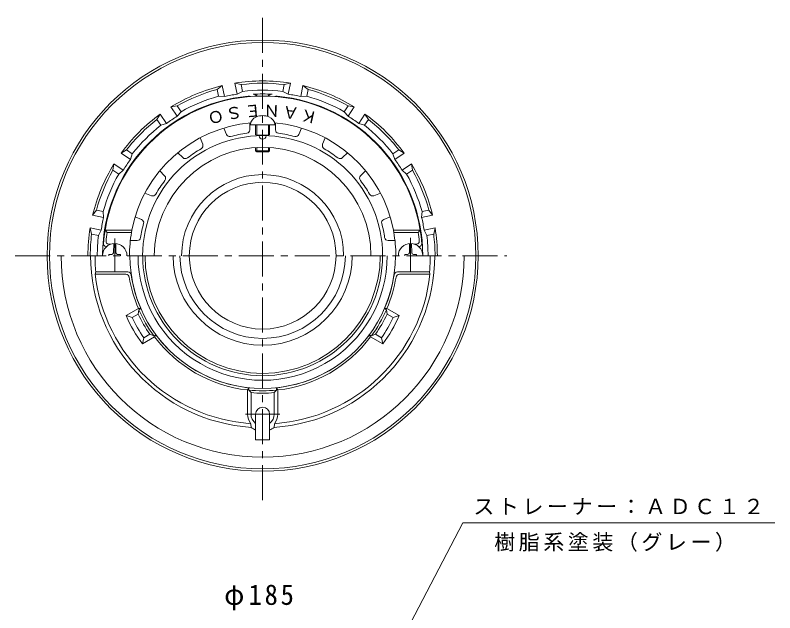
# Model space of a CAD drawing. Units: millimetres, scale not verified. Extents: x -277 to 215, y -346 to 360.
# Drawn here: x -146.6 to 179.5, y 103.9 to 360.4 of the extents above; entities that cross this region are included whole.
import ezdxf
from ezdxf.enums import TextEntityAlignment as Align

# ---------------------------------------------------------------- set-up
doc = ezdxf.new("R2010")
doc.units = ezdxf.units.MM
doc.header["$LTSCALE"] = 3
doc.linetypes.add('CHAIN1', pattern=[8, 5, -1, 1, -1])
for name, color, linetype, lineweight in [('0-0_通り芯', 3, 'Continuous', 9), ('0-2_仕上', 6, 'Continuous', 9), ('0-3_建具', 4, 'Continuous', 9), ('0-4_その他', 7, 'Continuous', 9), ('0-5_寸法', 7, 'Continuous', 9)]:
    doc.layers.add(name, color=color, linetype=linetype, lineweight=lineweight)
doc.styles.add('ＭＳ ゴシック', font='')
doc.styles.get('ＭＳ ゴシック').set_extended_font_data('MS Gothic')

msp = doc.modelspace()

# ---------------------------------------------------------------- linework, layer by layer
at = {"layer": '0-0_通り芯', "linetype": 'CHAIN1'}
for p, q in [((-40.409, 152.251), (-40.409, 360.384)), ((-146.638, 257.18), (64.358, 257.18)), ((-32.984, 189.18), (-47.834, 189.18))]:
    msp.add_line(p, q, dxfattribs=at)
at = {"layer": '0-0_通り芯'}
for p, q in [((-59.958, 328.551), (-57.728, 330.153)), ((-56.789, 325.431), (-57.728, 330.153)), ((-49.66, 330.599), (-52.334, 331.226)), ((-49.073, 327.649), (-49.66, 330.599)), ((-31.744, 327.649), (-31.158, 330.599)), ((-31.158, 330.599), (-28.484, 331.226)), ((-29.423, 326.504), (-28.484, 331.226)), ((-20.859, 328.551), (-23.09, 330.153)), ((-59.371, 325.601), (-59.958, 328.551)), ((-31.744, 327.649), (-29.423, 326.504)), ((-21.446, 325.601), (-20.859, 328.551)), ((-59.371, 325.601), (-56.789, 325.431)), ((-77.052, 321.47), (-79.762, 321.026)), ((-75.381, 318.969), (-77.052, 321.47)), ((-5.436, 318.969), (-3.765, 321.47)), ((-3.765, 321.47), (-1.056, 321.026)), ((-3.73, 317.023), (-1.056, 321.026)), ((-85.783, 315.637), (-84.335, 317.97)), ((-81.661, 313.968), (-84.335, 317.97)), ((-5.436, 318.969), (-3.73, 317.023)), ((4.965, 315.637), (3.518, 317.97)), ((-84.111, 313.136), (-85.783, 315.637)), ((-84.111, 313.136), (-81.661, 313.968)), ((3.294, 313.136), (4.965, 315.637)), ((-98.866, 302.553), (-101.199, 301.106)), ((-96.365, 300.882), (-98.866, 302.553)), ((15.547, 300.882), (18.048, 302.553)), ((15.547, 300.882), (16.379, 298.432)), ((16.379, 298.432), (20.382, 301.106)), ((18.048, 302.553), (20.382, 301.106)), ((-104.699, 293.823), (-104.255, 296.533)), ((-102.198, 292.152), (-104.699, 293.823)), ((-100.252, 293.859), (-104.255, 296.533)), ((-102.198, 292.152), (-100.252, 293.859)), ((21.381, 292.152), (23.882, 293.823)), ((23.882, 293.823), (23.437, 296.533)), ((-111.78, 276.729), (-113.382, 274.499)), ((-108.83, 276.142), (-111.78, 276.729)), ((28.012, 276.142), (27.843, 273.56)), ((27.843, 273.56), (32.564, 274.499)), ((28.012, 276.142), (30.962, 276.729)), ((30.962, 276.729), (32.564, 274.499)), ((-109.733, 268.165), (-114.455, 269.105)), ((-113.828, 266.431), (-114.455, 269.104)), ((-110.878, 265.844), (-109.733, 268.165)), ((-110.878, 265.844), (-113.828, 266.431)), ((-112.246, 249.18), (-112.028, 250.18)), ((-99.145, 249.18), (-112.246, 249.18)), ((-98.288, 250.18), (-112.028, 250.18)), ((17.47, 250.18), (31.21, 250.18)), ((18.328, 249.18), (31.428, 249.18)), ((31.428, 249.18), (31.21, 250.18)), ((-93.771, 234.454), (-99.002, 231.434)), ((-93.82, 232.116), (-96.427, 230.611)), ((-93.82, 232.116), (-93.572, 233.992)), ((-93.771, 234.454), (-92.7, 234.495)), ((-92.7, 234.495), (-93.572, 233.992)), ((12.954, 234.454), (11.883, 234.495)), ((11.883, 234.495), (12.754, 233.992)), ((13.003, 232.116), (12.754, 233.992)), ((12.954, 234.454), (18.184, 231.434)), ((13.003, 232.116), (15.61, 230.611)), ((-99.002, 231.434), (-96.427, 230.611)), ((18.184, 231.434), (15.61, 230.611)), ((-86.771, 222.33), (-92.002, 219.31)), ((-92.002, 219.31), (-91.427, 221.951)), ((-88.82, 223.456), (-91.427, 221.951)), ((-88.82, 223.456), (-87.072, 222.733)), ((-86.2, 223.236), (-87.072, 222.733)), ((-86.771, 222.33), (-86.2, 223.236)), ((5.383, 223.237), (6.254, 222.733)), ((5.953, 222.33), (5.383, 223.236)), ((5.953, 222.33), (11.184, 219.31)), ((8.003, 223.456), (6.254, 222.733)), ((8.003, 223.456), (10.61, 221.951)), ((11.184, 219.31), (10.61, 221.951)), ((-46.409, 200.496), (-46.909, 199.545)), ((-46.909, 189.18), (-46.909, 199.545)), ((-46.409, 199.491), (-46.409, 200.496)), ((-46.409, 199.491), (-45.409, 198.392)), ((-34.409, 199.491), (-35.409, 198.392)), ((-34.409, 199.491), (-34.409, 200.496)), ((-45.409, 189.18), (-45.409, 198.392)), ((-35.409, 189.18), (-35.409, 198.392)), ((-43.409, 178.18), (-43.409, 189.18)), ((-45.298, 183.492), (-45.448, 185.074)), ((-35.369, 185.074), (-35.52, 183.492))]:
    msp.add_line(p, q, dxfattribs=at)
for points in [[(-49.073, 327.649), (-51.394, 326.504), (-52.334, 331.226)], [(-21.446, 325.601), (-24.029, 325.431), (-23.09, 330.153)], [(-75.381, 318.969), (-77.088, 317.023), (-79.762, 321.026)], [(3.294, 313.136), (0.843, 313.968), (3.518, 317.97)], [(-96.365, 300.882), (-97.197, 298.432), (-101.199, 301.106)], [(21.381, 292.152), (19.435, 293.859), (23.437, 296.533)], [(-108.83, 276.142), (-108.66, 273.56), (-113.382, 274.499)], [(30.061, 265.844), (28.916, 268.165), (33.637, 269.104)], [(30.061, 265.844), (33.011, 266.431), (33.637, 269.104)], [(-33.909, 189.18), (-33.909, 199.545), (-34.409, 200.496)], [(-43.409, 178.18), (-37.409, 178.18), (-37.409, 189.18)]]:
    msp.add_lwpolyline(points, dxfattribs=at)
msp.add_circle((-40.409, 257.18), 31.49, dxfattribs=at)
for centre, radius, start, end in [((-40.409, 257.18), 92.5, 0.00015, 0), ((-40.409, 257.18), 91.5, 0.00015, 0), ((-40.409, 257.18), 75, 103.35129, 121.64865), ((-40.409, 257.18), 75, 80.8513, 99.14867), ((-40.409, 257.18), 74, 82.8183, 97.18169), ((-40.409, 257.18), 75, 58.3513, 76.64867), ((-40.409, 257.18), 74, 105.3183, 119.68169), ((-40.409, 257.18), 70.19, 99.00459, 101.24998), ((-40.409, 257.18), 71, 82.99051, 97.00945), ((-40.409, 257.18), 69.404, 86.59785, 93.40215), ((-44.409, 324.465), 2, 35.92958, 93.4021), ((-36.409, 324.465), 2, 86.5979, 144.07042), ((-40.409, 257.18), 70.19, 78.75, 80.99538), ((-40.409, 257.18), 74, 60.3183, 74.68169), ((-40.409, 257.18), 68.728, 95.15881, 179.58829), ((-40.409, 257.18), 71, 105.49049, 119.50943), ((-40.409, 257.18), 70.19, 101.25, 103.49538), ((-46.409, 323.638), 2, 67.10454, 95.15898), ((-34.409, 323.638), 2, 84.84102, 112.89177), ((-40.409, 257.18), 68.728, 0, 84.84117), ((-40.409, 257.18), 70.19, 76.50459, 78.74998), ((-40.409, 257.18), 71, 60.49051, 74.50945), ((-40.409, 257.18), 75, 125.8513, 144.14867), ((-40.409, 257.18), 70.19, 121.50459, 123.74998), ((-40.409, 257.18), 70.19, 56.25, 58.49538), ((-40.409, 257.18), 75, 35.8513, 54.14867), ((-40.409, 257.18), 74, 127.8183, 142.18169), ((-40.409, 257.18), 71, 127.99051, 142.00945), ((-40.409, 257.18), 70.19, 123.75, 125.99538), ((-40.409, 257.18), 70.19, 54.00459, 56.24998), ((-40.409, 257.18), 71, 37.99051, 52.00945), ((-40.409, 257.18), 74, 37.81828, 52.18169), ((-40.409, 257.18), 70.19, 144.00459, 146.24998), ((-40.409, 257.18), 70.19, 33.75, 35.99538), ((-40.409, 257.18), 75, 148.3513, 166.64867), ((-40.409, 257.18), 74, 150.3183, 164.68169), ((-40.409, 257.18), 70.19, 146.25, 148.49538), ((-40.409, 257.18), 70.19, 31.50459, 33.74998), ((-40.409, 257.18), 75, 13.3513, 31.64867), ((-40.409, 257.18), 74, 15.3183, 29.68169), ((-40.409, 257.18), 71, 150.49051, 164.50945), ((-40.409, 257.18), 34.775, 0, 180), ((-40.409, 257.18), 71, 15.49049, 29.50943), ((-40.409, 257.18), 70.19, 168.75, 170.99538), ((-40.409, 257.18), 70.19, 166.50459, 168.74998), ((-40.409, 257.18), 70.19, 11.24998, 13.49536), ((-40.409, 257.18), 70.19, 9.00459, 11.24998), ((-40.409, 257.18), 75, 170.8513, 180), ((-40.409, 257.18), 75, 0, 9.14867), ((-40.409, 257.18), 74, 172.8183, 180), ((-40.409, 257.18), 71, 172.99051, 180), ((-40.409, 257.18), 71, 0, 7.00945), ((-40.409, 257.18), 74, 0, 7.18169), ((-40.409, 257.18), 86.5, 180, 0), ((-40.409, 257.18), 73.849, 180, 266.20393), ((-40.409, 257.18), 71.96, 180, 185.58232), ((-40.409, 257.18), 51.5, 180, 0), ((-40.409, 257.18), 50.5, 180, 0), ((-40.409, 257.18), 38.428, 180, 359.99997), ((-40.409, 257.18), 35.5, 180, 0), ((-40.409, 257.18), 73.849, 273.79605, 0), ((-40.409, 257.18), 71.96, 354.41768, 0), ((-40.409, 257.18), 72.281, 186.35445, 266.00201), ((-99.145, 247.68), 1.5, 9.18718, 90), ((-98.288, 248.68), 1.5, 8.35469, 90), ((-40.409, 257.18), 58, 189.18738, 203.06812), ((-40.409, 257.18), 57, 188.35458, 203.45206), ((-40.409, 257.18), 72.281, 273.99799, 353.64555), ((-40.409, 257.18), 57, 336.54796, 351.64542), ((-40.409, 257.18), 58, 336.93188, 350.81262), ((17.47, 248.68), 1.5, 90, 171.64531), ((18.328, 247.68), 1.5, 90, 170.81282), ((-40.409, 257.18), 59, 205.13884, 214.86165), ((-40.409, 257.18), 58, 203.5657, 216.43483), ((-40.409, 257.179), 58, 323.5657, 336.43483), ((-40.409, 257.179), 59, 325.13884, 334.86165), ((-40.409, 257.18), 64, 203.72095, 216.27956), ((-40.409, 257.18), 62, 205.37462, 214.6259), ((-40.409, 257.179), 62, 325.37462, 334.6259), ((-40.409, 257.179), 64, 323.72095, 336.27956), ((-40.409, 257.18), 58, 216.93188, 263.56538), ((-40.409, 257.18), 57, 216.54796, 263.95764), ((-40.409, 257.18), 57, 276.04236, 323.45203), ((-40.409, 257.18), 58, 276.43462, 323.06808), ((-40.409, 257.18), 58, 264.06219, 275.93781), ((-40.409, 257.18), 59, 265.13861, 274.86139), ((-40.409, 189.18), 6.5, 180, 219.16626), ((-40.409, 189.18), 5, 180, 233.1301), ((-40.409, 189.18), 3, 0, 180), ((-40.409, 189.18), 5, 306.8699, 0), ((-40.409, 189.18), 6.5, 320.83374, 0), ((-40.409, 189.18), 7.5, 229.31514, 246.42181), ((-40.409, 189.18), 7.5, 293.57819, 310.68486)]:
    msp.add_arc(centre, radius, start, end, dxfattribs=at)
at = {"layer": '0-2_仕上'}
for p, q in [((-45.909, 311.18), (-45.909, 314.165)), ((-45.659, 313.387), (-35.159, 313.387)), ((-43.409, 309.04), (-43.409, 313.387)), ((-42.909, 308.989), (-42.909, 313.387)), ((-37.909, 308.989), (-37.909, 313.387)), ((-37.409, 309.04), (-37.409, 313.387)), ((-34.909, 311.18), (-34.909, 314.165)), ((-55.993, 309.175), (-57.135, 311.932)), ((-24.825, 309.175), (-23.683, 311.932)), ((-66.155, 304.965), (-67.297, 307.722)), ((-14.662, 304.965), (-13.52, 307.722)), ((-43.409, 302.18), (-43.409, 303.583)), ((-42.909, 301.68), (-42.909, 303.612)), ((-37.909, 301.68), (-37.909, 303.612)), ((-37.409, 302.18), (-37.409, 303.583)), ((-74.704, 299.253), (-76.814, 301.363)), ((-43.409, 302.18), (-37.409, 302.18)), ((-43.409, 302.18), (-42.909, 301.68)), ((-42.909, 301.68), (-37.909, 301.68)), ((-37.409, 302.18), (-37.909, 301.68)), ((-6.113, 299.253), (-4.003, 301.363)), ((-82.482, 291.475), (-84.592, 293.585)), ((1.665, 291.475), (3.775, 293.585)), ((-88.194, 282.926), (-90.951, 284.068)), ((7.377, 282.926), (10.134, 284.068)), ((-92.404, 272.764), (-95.161, 273.906)), ((11.586, 272.764), (14.343, 273.906)), ((-108.02, 268.18), (-107.164, 267.18)), ((-96.592, 268.18), (-108.02, 268.18)), ((-96.592, 268.18), (-96.688, 267.18)), ((15.775, 268.18), (27.202, 268.18)), ((15.775, 268.18), (15.871, 267.18)), ((27.202, 268.18), (26.347, 267.18)), ((-96.688, 267.18), (-107.164, 267.18)), ((15.871, 267.18), (26.347, 267.18)), ((-107.309, 261.18), (-107.724, 261.18)), ((-105.51, 262.18), (-106.638, 262.18)), ((-94.27, 263.68), (-97.304, 263.68)), ((13.453, 263.68), (16.487, 263.68)), ((24.692, 262.18), (25.82, 262.18)), ((26.492, 261.18), (26.906, 261.18))]:
    msp.add_line(p, q, dxfattribs=at)
at = {"layer": '0-2_仕上', "color": 4, "linetype": 'CHAIN1'}
for p, q in [((-103.909, 264.582), (-103.909, 250.069)), ((23.091, 264.781), (23.091, 250.426))]:
    msp.add_line(p, q, dxfattribs=at)
at = {"layer": '0-2_仕上', "color": 4}
for p, q in [((-104.358, 262.41), (-104.427, 258.429)), ((-103.46, 262.41), (-103.39, 258.429)), ((22.642, 262.41), (22.573, 258.429)), ((23.54, 262.41), (23.61, 258.429)), ((-106.409, 257.676), (-105.158, 257.698)), ((-106.409, 257.676), (-106.409, 257.18)), ((-105.158, 257.698), (-104.66, 257.931)), ((-104.427, 258.429), (-104.66, 257.931)), ((-103.39, 258.429), (-103.158, 257.931)), ((-102.659, 257.698), (-103.158, 257.931)), ((-101.409, 257.676), (-102.659, 257.698)), ((-101.409, 257.676), (-101.409, 257.18)), ((20.591, 257.676), (21.842, 257.698)), ((20.591, 257.676), (20.591, 257.18)), ((21.842, 257.698), (22.34, 257.931)), ((22.573, 258.429), (22.34, 257.931)), ((23.61, 258.429), (23.842, 257.931)), ((24.341, 257.698), (23.842, 257.931)), ((25.591, 257.676), (24.341, 257.698)), ((25.591, 257.676), (25.591, 257.18))]:
    msp.add_line(p, q, dxfattribs=at)
at = {"layer": '0-2_仕上'}
for centre, radius, start, end in [((-40.409, 257.18), 68.5, 4.24799, 175.75201), ((-40.409, 257.18), 57.25, 95.14587, 168.92233), ((-40.409, 257.18), 57.25, 11.07767, 84.85413), ((-47.409, 311.18), 1.5, 277.38527, 0), ((-33.409, 311.18), 1.5, 180.00012, 262.61461), ((-40.409, 257.18), 51.52, 0, 180), ((-54.607, 309.749), 1.5, 202.50012, 285.11461), ((-40.409, 257.18), 52.953, 97.38596, 105.11404), ((-40.409, 335.722), 26.85, 263.58478, 276.41522), ((-40.409, 308.7), 1.5, 180.83414, 359.16586), ((-40.409, 257.18), 52.953, 74.88596, 82.61404), ((-26.211, 309.749), 1.5, 254.88527, 337.5), ((-40.409, 257.18), 46.5, 0, 180), ((-67.541, 304.391), 1.5, 299.88527, 22.5), ((-13.276, 304.391), 1.5, 157.50012, 240.11461), ((-40.409, 257.18), 52.953, 119.88596, 127.61404), ((-40.409, 257.18), 52.953, 52.38596, 60.11404), ((-73.643, 300.314), 1.5, 225.00012, 307.61461), ((-7.174, 300.314), 1.5, 232.38527, 315), ((-83.543, 290.414), 1.5, 322.38527, 45), ((2.725, 290.414), 1.5, 135.00012, 217.61461), ((-40.409, 257.18), 52.953, 142.38596, 150.11404), ((-40.409, 257.18), 52.953, 29.88596, 37.61404), ((-87.62, 284.312), 1.5, 247.50012, 330.11461), ((6.803, 284.312), 1.5, 209.88527, 292.5), ((-40.409, 257.18), 52.953, 164.88594, 171.5517), ((-92.978, 271.378), 1.5, 344.88539, 67.49988), ((12.16, 271.378), 1.5, 112.50012, 195.11461), ((-40.409, 257.18), 52.953, 8.44829, 15.11404), ((-40.409, 257.18), 67.5, 171.48038, 174.82349), ((-40.409, 257.18), 57.161, 169.92453, 180), ((-94.27, 265.18), 1.5, 270, 351.55145), ((13.453, 265.18), 1.5, 188.44855, 270), ((-40.409, 257.18), 57.161, 0, 10.07547), ((-40.409, 257.18), 67.5, 5.17651, 8.51962), ((-107.724, 262.18), 1, 175.75238, 270), ((-106.638, 263.18), 1, 174.8239, 270), ((25.82, 263.18), 1, 270, 5.1761), ((26.906, 262.18), 1, 270, 4.24762)]:
    msp.add_arc(centre, radius, start, end, dxfattribs=at)
at = {"layer": '0-2_仕上', "color": 4}
for centre in [(-103.909, 257.18), (23.091, 257.18)]:
    msp.add_arc(centre, 5.25, 0, 180, dxfattribs=at)
at = {"layer": '0-2_仕上'}
msp.add_ellipse((-40.409, 313.387), major_axis=(5.25, 0), ratio=0.7428, start_param=6.2831853, end_param=9.424778, dxfattribs=at)
at = {"layer": '0-3_建具'}
for radius in [57, 53.5]:
    msp.add_arc((-40.409, 257.18), radius, 179.99998, 0.00002, dxfattribs=at)
at = {"layer": '0-5_寸法'}
for p, q in [((-28.998, -0.079), (45.468, 142.487)), ((45.468, 142.487), (179.452, 142.487))]:
    msp.add_line(p, q, dxfattribs=at)

# ---------------------------------------------------------------- texts
at = {"layer": '0-2_仕上', "style": 'ＭＳ ゴシック'}
for s, rotation, p in [('Ｏ', 197, (-58.392, 321.667)), ('Ｓ', 191, (-49.984, 323.134)), ('Ｅ', 185, (-41.468, 323.714)), ('Ｎ', 179, (-32.939, 323.401)), ('Ａ', 173, (-24.489, 322.198)), ('Ｋ', 167, (-16.211, 320.118))]:
    msp.add_text(s, height=5.132, rotation=rotation, dxfattribs=at).set_placement(p, align=Align.BOTTOM_LEFT)
at = {"layer": '0-4_その他', "color": 2, "insert": (-56.909, 104.921), "char_height": 8.798, "attachment_point": 7, "style": 'ＭＳ ゴシック'}
msp.add_mtext('\\T1.21;\\W0.95;φ185', dxfattribs=at)
at = {"layer": '0-5_寸法', "char_height": 6.598, "attachment_point": 7, "style": 'ＭＳ ゴシック'}
for s, insert in [('\\T1.17;ストレーナー：ＡＤＣ１２', (50.071, 145.909)), ('\\T1.17;樹脂系塗装（グレー）', (59.005, 130.11))]:
    msp.add_mtext(s, dxfattribs=dict(at, insert=insert))

doc.saveas('drawing.dxf')
